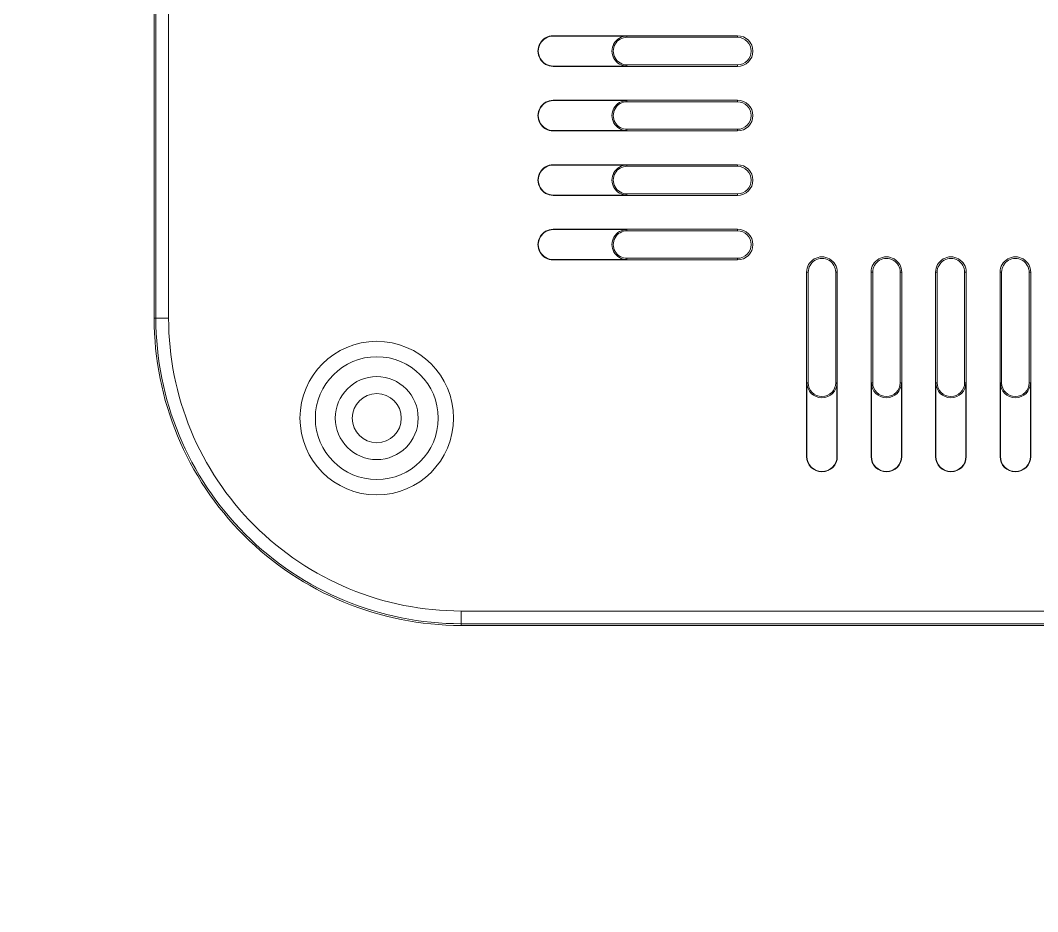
# Model space of a CAD drawing. Header units: millimetres. Extents: x -672 to 672, y -225 to 223.
# Drawn here: x -95.6 to -29.3, y 15.4 to 73.4 of the extents above; entities that cross this region are included whole.
import ezdxf

# ---------------------------------------------------------------- set-up
doc = ezdxf.new("R2010")
doc.units = ezdxf.units.MM
doc.header["$MEASUREMENT"] = 0
doc.layers.add('layer 1', color=7, linetype='Continuous')

msp = doc.modelspace()

# ---------------------------------------------------------------- linework, layer by layer
at = {"layer": 'layer 1', "lineweight": 40}
msp.add_open_spline([(123.1599, 207.75), (123.1599, 207.75), (-161.8401, 207.75), (-161.8401, 207.75), (-161.8401, 207.75), (-161.8401, -207.75), (-161.8401, -207.75), (-161.8401, -207.75), (123.1599, -207.75), (123.1599, -207.75), (123.1599, -207.75), (123.1599, 207.75), (123.1599, 207.75)], degree=3, knots=[0, 0, 0, 0, 0.25, 0.25, 0.25, 0.5, 0.5, 0.5, 0.75, 0.75, 0.75, 1, 1, 1, 1], dxfattribs=at)
at = {"layer": 'layer 1', "lineweight": 9}
for points in [[(-86.8578, 54.0449), (-86.8578, 54.0449), (-86.8578, 114.0449), (-86.8578, 114.0449)], [(-86.746, 114.0449), (-86.746, 114.0449), (-86.746, 54.0449), (-86.746, 54.0449)], [(-85.9181, 114.0449), (-85.9181, 114.0449), (-85.9181, 54.0449), (-85.9181, 54.0449)], [(-60.8578, 72.4449), (-60.8578, 72.4449), (-48.8578, 72.4449), (-48.8578, 72.4449)], [(-56.0578, 72.424), (-56.0578, 72.424), (-60.8578, 72.424), (-60.8578, 72.424)], [(-48.8578, 72.3401), (-48.8578, 72.3401), (-56.0578, 72.3401), (-56.0578, 72.3401)], [(-60.8578, 70.4659), (-60.8578, 70.4659), (-56.0578, 70.4659), (-56.0578, 70.4659)], [(-48.8578, 70.4449), (-48.8578, 70.4449), (-60.8578, 70.4449), (-60.8578, 70.4449)], [(-56.0578, 70.5497), (-56.0578, 70.5497), (-48.8578, 70.5497), (-48.8578, 70.5497)], [(-60.8578, 68.2449), (-60.8578, 68.2449), (-48.8578, 68.2449), (-48.8578, 68.2449)], [(-56.0578, 68.224), (-56.0578, 68.224), (-60.8578, 68.224), (-60.8578, 68.224)], [(-48.8578, 68.1401), (-48.8578, 68.1401), (-56.0578, 68.1401), (-56.0578, 68.1401)], [(-56.0578, 66.3497), (-56.0578, 66.3497), (-48.8578, 66.3497), (-48.8578, 66.3497)], [(-60.8578, 66.2659), (-60.8578, 66.2659), (-56.0578, 66.2659), (-56.0578, 66.2659)], [(-48.8578, 66.2449), (-48.8578, 66.2449), (-60.8578, 66.2449), (-60.8578, 66.2449)], [(-60.8578, 64.0449), (-60.8578, 64.0449), (-48.8578, 64.0449), (-48.8578, 64.0449)], [(-56.0578, 64.024), (-56.0578, 64.024), (-60.8578, 64.024), (-60.8578, 64.024)], [(-48.8578, 63.9401), (-48.8578, 63.9401), (-56.0578, 63.9401), (-56.0578, 63.9401)], [(-60.8578, 62.0659), (-60.8578, 62.0659), (-56.0578, 62.0659), (-56.0578, 62.0659)], [(-48.8578, 62.0449), (-48.8578, 62.0449), (-60.8578, 62.0449), (-60.8578, 62.0449)], [(-56.0578, 62.1497), (-56.0578, 62.1497), (-48.8578, 62.1497), (-48.8578, 62.1497)], [(-60.8578, 59.8449), (-60.8578, 59.8449), (-48.8578, 59.8449), (-48.8578, 59.8449)], [(-56.0578, 59.824), (-56.0578, 59.824), (-60.8578, 59.824), (-60.8578, 59.824)], [(-48.8578, 59.7401), (-48.8578, 59.7401), (-56.0578, 59.7401), (-56.0578, 59.7401)], [(-60.8578, 57.8659), (-60.8578, 57.8659), (-56.0578, 57.8659), (-56.0578, 57.8659)], [(-48.8578, 57.8449), (-48.8578, 57.8449), (-60.8578, 57.8449), (-60.8578, 57.8449)], [(-56.0578, 57.9497), (-56.0578, 57.9497), (-48.8578, 57.9497), (-48.8578, 57.9497)], [(-44.3578, 45.0449), (-44.3578, 45.0449), (-44.3578, 57.0449), (-44.3578, 57.0449)], [(-44.253, 57.0449), (-44.253, 57.0449), (-44.253, 49.8449), (-44.253, 49.8449)], [(-42.4626, 49.8449), (-42.4626, 49.8449), (-42.4626, 57.0449), (-42.4626, 57.0449)], [(-42.3578, 57.0449), (-42.3578, 57.0449), (-42.3578, 45.0449), (-42.3578, 45.0449)], [(-40.1578, 45.0449), (-40.1578, 45.0449), (-40.1578, 57.0449), (-40.1578, 57.0449)], [(-40.053, 57.0449), (-40.053, 57.0449), (-40.053, 49.8449), (-40.053, 49.8449)], [(-38.2626, 49.8449), (-38.2626, 49.8449), (-38.2626, 57.0449), (-38.2626, 57.0449)], [(-38.1578, 57.0449), (-38.1578, 57.0449), (-38.1578, 45.0449), (-38.1578, 45.0449)], [(-35.9578, 45.0449), (-35.9578, 45.0449), (-35.9578, 57.0449), (-35.9578, 57.0449)], [(-35.853, 57.0449), (-35.853, 57.0449), (-35.853, 49.8449), (-35.853, 49.8449)], [(-34.0626, 49.8449), (-34.0626, 49.8449), (-34.0626, 57.0449), (-34.0626, 57.0449)], [(-33.9578, 57.0449), (-33.9578, 57.0449), (-33.9578, 45.0449), (-33.9578, 45.0449)], [(-31.7578, 45.0449), (-31.7578, 45.0449), (-31.7578, 57.0449), (-31.7578, 57.0449)], [(-31.653, 57.0449), (-31.653, 57.0449), (-31.653, 49.8449), (-31.653, 49.8449)], [(-29.8626, 49.8449), (-29.8626, 49.8449), (-29.8626, 57.0449), (-29.8626, 57.0449)], [(-29.7578, 57.0449), (-29.7578, 57.0449), (-29.7578, 45.0449), (-29.7578, 45.0449)], [(-44.3368, 49.8449), (-44.3368, 49.8449), (-44.3368, 45.0449), (-44.3368, 45.0449)], [(-42.3788, 45.0449), (-42.3788, 45.0449), (-42.3788, 49.8449), (-42.3788, 49.8449)], [(-40.1368, 49.8449), (-40.1368, 49.8449), (-40.1368, 45.0449), (-40.1368, 45.0449)], [(-38.1788, 45.0449), (-38.1788, 45.0449), (-38.1788, 49.8449), (-38.1788, 49.8449)], [(-35.9368, 49.8449), (-35.9368, 49.8449), (-35.9368, 45.0449), (-35.9368, 45.0449)], [(-33.9788, 45.0449), (-33.9788, 45.0449), (-33.9788, 49.8449), (-33.9788, 49.8449)], [(-31.7368, 49.8449), (-31.7368, 49.8449), (-31.7368, 45.0449), (-31.7368, 45.0449)], [(-29.7788, 45.0449), (-29.7788, 45.0449), (-29.7788, 49.8449), (-29.7788, 49.8449)], [(-66.8578, 34.9846), (-66.8578, 34.9846), (43.1422, 34.9846), (43.1422, 34.9846)], [(-66.8578, 34.1567), (-66.8578, 34.1567), (43.1422, 34.1567), (43.1422, 34.1567)], [(43.1422, 34.0449), (43.1422, 34.0449), (-66.8578, 34.0449), (-66.8578, 34.0449)]]:
    msp.add_open_spline(points, degree=3, dxfattribs=at)
for points, knots in [([(-60.8578, 72.4449), (-61.2151, 72.4449), (-61.5452, 72.2543), (-61.7238, 71.9449), (-61.9025, 71.6355), (-61.9025, 71.2543), (-61.7238, 70.9449), (-61.5452, 70.6355), (-61.2151, 70.4449), (-60.8578, 70.4449)], [0, 0, 0, 0, 0.3333333, 0.3333333, 0.3333333, 0.6666667, 0.6666667, 0.6666667, 1, 1, 1, 1]), ([(-60.8578, 72.424), (-61.2076, 72.424), (-61.5308, 72.2374), (-61.7057, 71.9344), (-61.8806, 71.6315), (-61.8806, 71.2583), (-61.7057, 70.9554), (-61.5308, 70.6525), (-61.2076, 70.4659), (-60.8578, 70.4659)], [0, 0, 0, 0, 0.3333333, 0.3333333, 0.3333333, 0.6666667, 0.6666667, 0.6666667, 1, 1, 1, 1]), ([(-56.0578, 72.424), (-56.4076, 72.424), (-56.7308, 72.2374), (-56.9057, 71.9344), (-57.0806, 71.6315), (-57.0806, 71.2583), (-56.9057, 70.9554), (-56.7308, 70.6525), (-56.4076, 70.4659), (-56.0578, 70.4659)], [0, 0, 0, 0, 0.3333333, 0.3333333, 0.3333333, 0.6666667, 0.6666667, 0.6666667, 1, 1, 1, 1]), ([(-56.0578, 72.3401), (-56.3776, 72.3401), (-56.6731, 72.1695), (-56.8331, 71.8925), (-56.993, 71.6155), (-56.993, 71.2743), (-56.8331, 70.9973), (-56.6731, 70.7204), (-56.3776, 70.5497), (-56.0578, 70.5497)], [0, 0, 0, 0, 0.3333333, 0.3333333, 0.3333333, 0.6666667, 0.6666667, 0.6666667, 1, 1, 1, 1]), ([(-48.8578, 70.4449), (-48.3055, 70.4449), (-47.8578, 70.8926), (-47.8578, 71.4449), (-47.8578, 71.9972), (-48.3055, 72.4449), (-48.8578, 72.4449)], [0, 0, 0, 0, 0.5, 0.5, 0.5, 1, 1, 1, 1]), ([(-48.8578, 70.5497), (-48.3634, 70.5497), (-47.9626, 70.9505), (-47.9626, 71.4449), (-47.9626, 71.9393), (-48.3634, 72.3401), (-48.8578, 72.3401)], [0, 0, 0, 0, 0.5, 0.5, 0.5, 1, 1, 1, 1]), ([(-60.8578, 68.2449), (-61.2151, 68.2449), (-61.5452, 68.0543), (-61.7238, 67.7449), (-61.9025, 67.4355), (-61.9025, 67.0543), (-61.7238, 66.7449), (-61.5452, 66.4355), (-61.2151, 66.2449), (-60.8578, 66.2449)], [0, 0, 0, 0, 0.3333333, 0.3333333, 0.3333333, 0.6666667, 0.6666667, 0.6666667, 1, 1, 1, 1]), ([(-60.8578, 68.224), (-61.2076, 68.224), (-61.5308, 68.0374), (-61.7057, 67.7344), (-61.8806, 67.4315), (-61.8806, 67.0583), (-61.7057, 66.7554), (-61.5308, 66.4525), (-61.2076, 66.2659), (-60.8578, 66.2659)], [0, 0, 0, 0, 0.3333333, 0.3333333, 0.3333333, 0.6666667, 0.6666667, 0.6666667, 1, 1, 1, 1]), ([(-56.0578, 68.224), (-56.4076, 68.224), (-56.7308, 68.0374), (-56.9057, 67.7344), (-57.0806, 67.4315), (-57.0806, 67.0583), (-56.9057, 66.7554), (-56.7308, 66.4525), (-56.4076, 66.2659), (-56.0578, 66.2659)], [0, 0, 0, 0, 0.3333333, 0.3333333, 0.3333333, 0.6666667, 0.6666667, 0.6666667, 1, 1, 1, 1]), ([(-56.0578, 68.1401), (-56.3776, 68.1401), (-56.6731, 67.9695), (-56.8331, 67.6925), (-56.993, 67.4155), (-56.993, 67.0743), (-56.8331, 66.7973), (-56.6731, 66.5204), (-56.3776, 66.3497), (-56.0578, 66.3497)], [0, 0, 0, 0, 0.3333333, 0.3333333, 0.3333333, 0.6666667, 0.6666667, 0.6666667, 1, 1, 1, 1]), ([(-48.8578, 66.2449), (-48.3055, 66.2449), (-47.8578, 66.6926), (-47.8578, 67.2449), (-47.8578, 67.7972), (-48.3055, 68.2449), (-48.8578, 68.2449)], [0, 0, 0, 0, 0.5, 0.5, 0.5, 1, 1, 1, 1]), ([(-48.8578, 66.3497), (-48.3634, 66.3497), (-47.9626, 66.7505), (-47.9626, 67.2449), (-47.9626, 67.7393), (-48.3634, 68.1401), (-48.8578, 68.1401)], [0, 0, 0, 0, 0.5, 0.5, 0.5, 1, 1, 1, 1]), ([(-60.8578, 64.0449), (-61.2151, 64.0449), (-61.5452, 63.8543), (-61.7238, 63.5449), (-61.9025, 63.2355), (-61.9025, 62.8543), (-61.7238, 62.5449), (-61.5452, 62.2355), (-61.2151, 62.0449), (-60.8578, 62.0449)], [0, 0, 0, 0, 0.3333333, 0.3333333, 0.3333333, 0.6666667, 0.6666667, 0.6666667, 1, 1, 1, 1]), ([(-60.8578, 64.024), (-61.2076, 64.024), (-61.5308, 63.8374), (-61.7057, 63.5344), (-61.8806, 63.2315), (-61.8806, 62.8583), (-61.7057, 62.5554), (-61.5308, 62.2525), (-61.2076, 62.0659), (-60.8578, 62.0659)], [0, 0, 0, 0, 0.3333333, 0.3333333, 0.3333333, 0.6666667, 0.6666667, 0.6666667, 1, 1, 1, 1]), ([(-56.0578, 64.024), (-56.4076, 64.024), (-56.7308, 63.8374), (-56.9057, 63.5344), (-57.0806, 63.2315), (-57.0806, 62.8583), (-56.9057, 62.5554), (-56.7308, 62.2525), (-56.4076, 62.0659), (-56.0578, 62.0659)], [0, 0, 0, 0, 0.3333333, 0.3333333, 0.3333333, 0.6666667, 0.6666667, 0.6666667, 1, 1, 1, 1]), ([(-56.0578, 63.9401), (-56.3776, 63.9401), (-56.6731, 63.7695), (-56.8331, 63.4925), (-56.993, 63.2155), (-56.993, 62.8743), (-56.8331, 62.5973), (-56.6731, 62.3204), (-56.3776, 62.1497), (-56.0578, 62.1497)], [0, 0, 0, 0, 0.3333333, 0.3333333, 0.3333333, 0.6666667, 0.6666667, 0.6666667, 1, 1, 1, 1]), ([(-48.8578, 62.0449), (-48.3055, 62.0449), (-47.8578, 62.4926), (-47.8578, 63.0449), (-47.8578, 63.5972), (-48.3055, 64.0449), (-48.8578, 64.0449)], [0, 0, 0, 0, 0.5, 0.5, 0.5, 1, 1, 1, 1]), ([(-48.8578, 62.1497), (-48.3634, 62.1497), (-47.9626, 62.5505), (-47.9626, 63.0449), (-47.9626, 63.5393), (-48.3634, 63.9401), (-48.8578, 63.9401)], [0, 0, 0, 0, 0.5, 0.5, 0.5, 1, 1, 1, 1]), ([(-60.8578, 59.8449), (-61.2151, 59.8449), (-61.5452, 59.6543), (-61.7238, 59.3449), (-61.9025, 59.0355), (-61.9025, 58.6543), (-61.7238, 58.3449), (-61.5452, 58.0355), (-61.2151, 57.8449), (-60.8578, 57.8449)], [0, 0, 0, 0, 0.3333333, 0.3333333, 0.3333333, 0.6666667, 0.6666667, 0.6666667, 1, 1, 1, 1]), ([(-60.8578, 59.824), (-61.2076, 59.824), (-61.5308, 59.6374), (-61.7057, 59.3344), (-61.8806, 59.0315), (-61.8806, 58.6583), (-61.7057, 58.3554), (-61.5308, 58.0525), (-61.2076, 57.8659), (-60.8578, 57.8659)], [0, 0, 0, 0, 0.3333333, 0.3333333, 0.3333333, 0.6666667, 0.6666667, 0.6666667, 1, 1, 1, 1]), ([(-56.0578, 59.824), (-56.4076, 59.824), (-56.7308, 59.6374), (-56.9057, 59.3344), (-57.0806, 59.0315), (-57.0806, 58.6583), (-56.9057, 58.3554), (-56.7308, 58.0525), (-56.4076, 57.8659), (-56.0578, 57.8659)], [0, 0, 0, 0, 0.3333333, 0.3333333, 0.3333333, 0.6666667, 0.6666667, 0.6666667, 1, 1, 1, 1]), ([(-56.0578, 59.7401), (-56.3776, 59.7401), (-56.6731, 59.5695), (-56.8331, 59.2925), (-56.993, 59.0155), (-56.993, 58.6743), (-56.8331, 58.3973), (-56.6731, 58.1204), (-56.3776, 57.9497), (-56.0578, 57.9497)], [0, 0, 0, 0, 0.3333333, 0.3333333, 0.3333333, 0.6666667, 0.6666667, 0.6666667, 1, 1, 1, 1]), ([(-48.8578, 57.8449), (-48.3055, 57.8449), (-47.8578, 58.2926), (-47.8578, 58.8449), (-47.8578, 59.3972), (-48.3055, 59.8449), (-48.8578, 59.8449)], [0, 0, 0, 0, 0.5, 0.5, 0.5, 1, 1, 1, 1]), ([(-48.8578, 57.9497), (-48.3634, 57.9497), (-47.9626, 58.3505), (-47.9626, 58.8449), (-47.9626, 59.3393), (-48.3634, 59.7401), (-48.8578, 59.7401)], [0, 0, 0, 0, 0.5, 0.5, 0.5, 1, 1, 1, 1]), ([(-42.3578, 57.0449), (-42.3578, 57.4022), (-42.5484, 57.7323), (-42.8578, 57.9109), (-43.1672, 58.0896), (-43.5484, 58.0896), (-43.8578, 57.9109), (-44.1672, 57.7323), (-44.3578, 57.4022), (-44.3578, 57.0449)], [0, 0, 0, 0, 0.3333333, 0.3333333, 0.3333333, 0.6666667, 0.6666667, 0.6666667, 1, 1, 1, 1]), ([(-42.4626, 57.0449), (-42.4626, 57.3647), (-42.6332, 57.6603), (-42.9102, 57.8202), (-43.1872, 57.9801), (-43.5284, 57.9801), (-43.8054, 57.8202), (-44.0824, 57.6603), (-44.253, 57.3647), (-44.253, 57.0449)], [0, 0, 0, 0, 0.3333333, 0.3333333, 0.3333333, 0.6666667, 0.6666667, 0.6666667, 1, 1, 1, 1]), ([(-38.1578, 57.0449), (-38.1578, 57.4022), (-38.3484, 57.7323), (-38.6578, 57.9109), (-38.9672, 58.0896), (-39.3484, 58.0896), (-39.6578, 57.9109), (-39.9672, 57.7323), (-40.1578, 57.4022), (-40.1578, 57.0449)], [0, 0, 0, 0, 0.3333333, 0.3333333, 0.3333333, 0.6666667, 0.6666667, 0.6666667, 1, 1, 1, 1]), ([(-38.2626, 57.0449), (-38.2626, 57.3647), (-38.4332, 57.6603), (-38.7102, 57.8202), (-38.9872, 57.9801), (-39.3284, 57.9801), (-39.6054, 57.8202), (-39.8824, 57.6603), (-40.053, 57.3647), (-40.053, 57.0449)], [0, 0, 0, 0, 0.3333333, 0.3333333, 0.3333333, 0.6666667, 0.6666667, 0.6666667, 1, 1, 1, 1]), ([(-33.9578, 57.0449), (-33.9578, 57.4022), (-34.1484, 57.7323), (-34.4578, 57.9109), (-34.7672, 58.0896), (-35.1484, 58.0896), (-35.4578, 57.9109), (-35.7672, 57.7323), (-35.9578, 57.4022), (-35.9578, 57.0449)], [0, 0, 0, 0, 0.3333333, 0.3333333, 0.3333333, 0.6666667, 0.6666667, 0.6666667, 1, 1, 1, 1]), ([(-34.0626, 57.0449), (-34.0626, 57.3647), (-34.2332, 57.6603), (-34.5102, 57.8202), (-34.7872, 57.9801), (-35.1284, 57.9801), (-35.4054, 57.8202), (-35.6824, 57.6603), (-35.853, 57.3647), (-35.853, 57.0449)], [0, 0, 0, 0, 0.3333333, 0.3333333, 0.3333333, 0.6666667, 0.6666667, 0.6666667, 1, 1, 1, 1]), ([(-29.7578, 57.0449), (-29.7578, 57.4022), (-29.9484, 57.7323), (-30.2578, 57.9109), (-30.5672, 58.0896), (-30.9484, 58.0896), (-31.2578, 57.9109), (-31.5672, 57.7323), (-31.7578, 57.4022), (-31.7578, 57.0449)], [0, 0, 0, 0, 0.3333333, 0.3333333, 0.3333333, 0.6666667, 0.6666667, 0.6666667, 1, 1, 1, 1]), ([(-29.8626, 57.0449), (-29.8626, 57.3647), (-30.0332, 57.6603), (-30.3102, 57.8202), (-30.5872, 57.9801), (-30.9284, 57.9801), (-31.2054, 57.8202), (-31.4824, 57.6603), (-31.653, 57.3647), (-31.653, 57.0449)], [0, 0, 0, 0, 0.3333333, 0.3333333, 0.3333333, 0.6666667, 0.6666667, 0.6666667, 1, 1, 1, 1]), ([(-68.4578, -48.9807), (-68.4578, -46.8268), (-70.2039, -45.0807), (-72.3578, -45.0807), (-74.5117, -45.0807), (-76.2578, -46.8268), (-76.2578, -48.9807), (-76.2578, -51.1346), (-74.5117, -52.8807), (-72.3578, -52.8807), (-70.2039, -52.8807), (-68.4578, -51.1347), (-68.4578, -48.9808), (-68.4578, 54.4064), (-68.4578, -152.3679), (-68.4578, -48.9807)], [0, 0, 0, 0, 0.25, 0.25, 0.25, 0.5, 0.5, 0.5, 0.75, 0.75, 0.75, 1, 1, 1, 1.0001, 1.0001, 1.0001, 1.0001]), ([(-86.8578, 54.0449), (-86.8578, 48.7406), (-84.7507, 43.6535), (-80.9999, 39.9028), (-77.2492, 36.1521), (-72.1621, 34.0449), (-66.8578, 34.0449)], [0, 0, 0, 0, 0.5, 0.5, 0.5, 1, 1, 1, 1]), ([(-86.746, 54.0449), (-86.746, 48.7702), (-84.6507, 43.7116), (-80.9209, 39.9818), (-77.1911, 36.252), (-72.1325, 34.1567), (-66.8578, 34.1567)], [0, 0, 0, 0, 0.5, 0.5, 0.5, 1, 1, 1, 1]), ([(-85.9181, 54.0449), (-85.9181, 48.9898), (-83.91, 44.1417), (-80.3355, 40.5672), (-76.761, 36.9927), (-71.9129, 34.9846), (-66.8578, 34.9846)], [0, 0, 0, 0, 0.5, 0.5, 0.5, 1, 1, 1, 1]), ([(-67.3578, 47.5449), (-67.3578, 50.3063), (-69.5964, 52.5449), (-72.3578, 52.5449), (-75.1192, 52.5449), (-77.3578, 50.3064), (-77.3578, 47.5449), (-77.3578, 44.7835), (-75.1192, 42.5449), (-72.3578, 42.5449), (-69.5964, 42.5449), (-67.3578, 44.7835), (-67.3578, 47.5449)], [0, 0, 0, 0, 0.25, 0.25, 0.25, 0.5, 0.5, 0.5, 0.75, 0.75, 0.75, 1, 1, 1, 1]), ([(-68.3578, 47.5449), (-68.3578, 49.7541), (-70.1487, 51.5449), (-72.3578, 51.5449), (-74.5669, 51.5449), (-76.3578, 49.7541), (-76.3578, 47.5449), (-76.3578, 45.3358), (-74.567, 43.5449), (-72.3578, 43.5449), (-70.1487, 43.5449), (-68.3578, 45.3358), (-68.3578, 47.5449)], [0, 0, 0, 0, 0.25, 0.25, 0.25, 0.5, 0.5, 0.5, 0.75, 0.75, 0.75, 1, 1, 1, 1]), ([(-69.6578, 47.5449), (-69.6578, 49.0361), (-70.8666, 50.2449), (-72.3578, 50.2449), (-73.849, 50.2449), (-75.0578, 49.0361), (-75.0578, 47.5449), (-75.0578, 46.0538), (-73.849, 44.8449), (-72.3578, 44.8449), (-70.8666, 44.8449), (-69.6578, 46.0537), (-69.6578, 47.5449)], [0, 0, 0, 0, 0.25, 0.25, 0.25, 0.5, 0.5, 0.5, 0.75, 0.75, 0.75, 1, 1, 1, 1]), ([(-44.3368, 49.8449), (-44.3368, 49.3042), (-43.8985, 48.8659), (-43.3578, 48.8659), (-42.8171, 48.8659), (-42.3788, 49.3042), (-42.3788, 49.8449)], [0, 0, 0, 0, 0.5, 0.5, 0.5, 1, 1, 1, 1]), ([(-44.253, 49.8449), (-44.253, 49.3505), (-43.8522, 48.9497), (-43.3578, 48.9497), (-42.8634, 48.9497), (-42.4626, 49.3505), (-42.4626, 49.8449)], [0, 0, 0, 0, 0.5, 0.5, 0.5, 1, 1, 1, 1]), ([(-40.1368, 49.8449), (-40.1368, 49.3042), (-39.6985, 48.8659), (-39.1578, 48.8659), (-38.6171, 48.8659), (-38.1788, 49.3042), (-38.1788, 49.8449)], [0, 0, 0, 0, 0.5, 0.5, 0.5, 1, 1, 1, 1]), ([(-40.053, 49.8449), (-40.053, 49.3505), (-39.6522, 48.9497), (-39.1578, 48.9497), (-38.6634, 48.9497), (-38.2626, 49.3505), (-38.2626, 49.8449)], [0, 0, 0, 0, 0.5, 0.5, 0.5, 1, 1, 1, 1]), ([(-35.9368, 49.8449), (-35.9368, 49.3042), (-35.4985, 48.8659), (-34.9578, 48.8659), (-34.4171, 48.8659), (-33.9788, 49.3042), (-33.9788, 49.8449)], [0, 0, 0, 0, 0.5, 0.5, 0.5, 1, 1, 1, 1]), ([(-35.853, 49.8449), (-35.853, 49.3505), (-35.4522, 48.9497), (-34.9578, 48.9497), (-34.4634, 48.9497), (-34.0626, 49.3505), (-34.0626, 49.8449)], [0, 0, 0, 0, 0.5, 0.5, 0.5, 1, 1, 1, 1]), ([(-31.7368, 49.8449), (-31.7368, 49.3042), (-31.2985, 48.8659), (-30.7578, 48.8659), (-30.2171, 48.8659), (-29.7788, 49.3042), (-29.7788, 49.8449)], [0, 0, 0, 0, 0.5, 0.5, 0.5, 1, 1, 1, 1]), ([(-31.653, 49.8449), (-31.653, 49.3505), (-31.2522, 48.9497), (-30.7578, 48.9497), (-30.2634, 48.9497), (-29.8626, 49.3505), (-29.8626, 49.8449)], [0, 0, 0, 0, 0.5, 0.5, 0.5, 1, 1, 1, 1]), ([(-70.7578, 47.5449), (-70.7578, 48.4286), (-71.4741, 49.1449), (-72.3578, 49.1449), (-73.2415, 49.1449), (-73.9578, 48.4286), (-73.9578, 47.5449), (-73.9578, 46.6613), (-73.2415, 45.9449), (-72.3578, 45.9449), (-71.4742, 45.9449), (-70.7578, 46.6613), (-70.7578, 47.5449)], [0, 0, 0, 0, 0.25, 0.25, 0.25, 0.5, 0.5, 0.5, 0.75, 0.75, 0.75, 1, 1, 1, 1]), ([(-44.3578, 45.0449), (-44.3578, 44.4926), (-43.9101, 44.0449), (-43.3578, 44.0449), (-42.8055, 44.0449), (-42.3578, 44.4926), (-42.3578, 45.0449)], [0, 0, 0, 0, 0.5, 0.5, 0.5, 1, 1, 1, 1]), ([(-44.3368, 45.0449), (-44.3368, 44.5042), (-43.8985, 44.0659), (-43.3578, 44.0659), (-42.8171, 44.0659), (-42.3788, 44.5042), (-42.3788, 45.0449)], [0, 0, 0, 0, 0.5, 0.5, 0.5, 1, 1, 1, 1]), ([(-40.1578, 45.0449), (-40.1578, 44.4926), (-39.7101, 44.0449), (-39.1578, 44.0449), (-38.6055, 44.0449), (-38.1578, 44.4926), (-38.1578, 45.0449)], [0, 0, 0, 0, 0.5, 0.5, 0.5, 1, 1, 1, 1]), ([(-40.1368, 45.0449), (-40.1368, 44.5042), (-39.6985, 44.0659), (-39.1578, 44.0659), (-38.6171, 44.0659), (-38.1788, 44.5042), (-38.1788, 45.0449)], [0, 0, 0, 0, 0.5, 0.5, 0.5, 1, 1, 1, 1]), ([(-35.9578, 45.0449), (-35.9578, 44.4926), (-35.5101, 44.0449), (-34.9578, 44.0449), (-34.4055, 44.0449), (-33.9578, 44.4926), (-33.9578, 45.0449)], [0, 0, 0, 0, 0.5, 0.5, 0.5, 1, 1, 1, 1]), ([(-35.9368, 45.0449), (-35.9368, 44.5042), (-35.4985, 44.0659), (-34.9578, 44.0659), (-34.4171, 44.0659), (-33.9788, 44.5042), (-33.9788, 45.0449)], [0, 0, 0, 0, 0.5, 0.5, 0.5, 1, 1, 1, 1]), ([(-31.7578, 45.0449), (-31.7578, 44.4926), (-31.3101, 44.0449), (-30.7578, 44.0449), (-30.2055, 44.0449), (-29.7578, 44.4926), (-29.7578, 45.0449)], [0, 0, 0, 0, 0.5, 0.5, 0.5, 1, 1, 1, 1]), ([(-31.7368, 45.0449), (-31.7368, 44.5042), (-31.2985, 44.0659), (-30.7578, 44.0659), (-30.2171, 44.0659), (-29.7788, 44.5042), (-29.7788, 45.0449)], [0, 0, 0, 0, 0.5, 0.5, 0.5, 1, 1, 1, 1])]:
    msp.add_open_spline(points, degree=3, knots=knots, dxfattribs=at)
at = {"layer": 'layer 1', "color": 9, "lineweight": 9}
for points in [[(-60.8578, 72.4449), (-60.8578, 72.4449), (-60.8578, 72.424), (-60.8578, 72.424)], [(-56.0578, 72.424), (-56.0578, 72.424), (-56.0578, 72.3401), (-56.0578, 72.3401)], [(-48.8578, 72.4449), (-48.8578, 72.4449), (-48.8578, 72.3401), (-48.8578, 72.3401)], [(-60.8578, 70.4449), (-60.8578, 70.4449), (-60.8578, 70.4659), (-60.8578, 70.4659)], [(-56.0578, 70.4659), (-56.0578, 70.4659), (-56.0578, 70.5497), (-56.0578, 70.5497)], [(-48.8578, 70.4449), (-48.8578, 70.4449), (-48.8578, 70.5497), (-48.8578, 70.5497)], [(-60.8578, 68.2449), (-60.8578, 68.2449), (-60.8578, 68.224), (-60.8578, 68.224)], [(-56.0578, 68.224), (-56.0578, 68.224), (-56.0578, 68.1401), (-56.0578, 68.1401)], [(-48.8578, 68.2449), (-48.8578, 68.2449), (-48.8578, 68.1401), (-48.8578, 68.1401)], [(-56.0578, 66.2659), (-56.0578, 66.2659), (-56.0578, 66.3497), (-56.0578, 66.3497)], [(-48.8578, 66.2449), (-48.8578, 66.2449), (-48.8578, 66.3497), (-48.8578, 66.3497)], [(-60.8578, 66.2449), (-60.8578, 66.2449), (-60.8578, 66.2659), (-60.8578, 66.2659)], [(-60.8578, 64.0449), (-60.8578, 64.0449), (-60.8578, 64.024), (-60.8578, 64.024)], [(-56.0578, 64.024), (-56.0578, 64.024), (-56.0578, 63.9401), (-56.0578, 63.9401)], [(-48.8578, 64.0449), (-48.8578, 64.0449), (-48.8578, 63.9401), (-48.8578, 63.9401)], [(-60.8578, 62.0449), (-60.8578, 62.0449), (-60.8578, 62.0659), (-60.8578, 62.0659)], [(-56.0578, 62.0659), (-56.0578, 62.0659), (-56.0578, 62.1497), (-56.0578, 62.1497)], [(-48.8578, 62.0449), (-48.8578, 62.0449), (-48.8578, 62.1497), (-48.8578, 62.1497)], [(-60.8578, 59.8449), (-60.8578, 59.8449), (-60.8578, 59.824), (-60.8578, 59.824)], [(-56.0578, 59.824), (-56.0578, 59.824), (-56.0578, 59.7401), (-56.0578, 59.7401)], [(-48.8578, 59.8449), (-48.8578, 59.8449), (-48.8578, 59.7401), (-48.8578, 59.7401)], [(-60.8578, 57.8449), (-60.8578, 57.8449), (-60.8578, 57.8659), (-60.8578, 57.8659)], [(-56.0578, 57.8659), (-56.0578, 57.8659), (-56.0578, 57.9497), (-56.0578, 57.9497)], [(-48.8578, 57.8449), (-48.8578, 57.8449), (-48.8578, 57.9497), (-48.8578, 57.9497)], [(-44.3578, 57.0449), (-44.3578, 57.0449), (-44.253, 57.0449), (-44.253, 57.0449)], [(-42.3578, 57.0449), (-42.3578, 57.0449), (-42.4626, 57.0449), (-42.4626, 57.0449)], [(-40.1578, 57.0449), (-40.1578, 57.0449), (-40.053, 57.0449), (-40.053, 57.0449)], [(-38.1578, 57.0449), (-38.1578, 57.0449), (-38.2626, 57.0449), (-38.2626, 57.0449)], [(-35.9578, 57.0449), (-35.9578, 57.0449), (-35.853, 57.0449), (-35.853, 57.0449)], [(-33.9578, 57.0449), (-33.9578, 57.0449), (-34.0626, 57.0449), (-34.0626, 57.0449)], [(-31.7578, 57.0449), (-31.7578, 57.0449), (-31.653, 57.0449), (-31.653, 57.0449)], [(-29.7578, 57.0449), (-29.7578, 57.0449), (-29.8626, 57.0449), (-29.8626, 57.0449)], [(-86.8578, 54.0449), (-86.8578, 54.0449), (-85.9181, 54.0449), (-85.9181, 54.0449)], [(-44.3368, 49.8449), (-44.3368, 49.8449), (-44.253, 49.8449), (-44.253, 49.8449)], [(-42.3788, 49.8449), (-42.3788, 49.8449), (-42.4626, 49.8449), (-42.4626, 49.8449)], [(-40.1368, 49.8449), (-40.1368, 49.8449), (-40.053, 49.8449), (-40.053, 49.8449)], [(-38.1788, 49.8449), (-38.1788, 49.8449), (-38.2626, 49.8449), (-38.2626, 49.8449)], [(-35.9368, 49.8449), (-35.9368, 49.8449), (-35.853, 49.8449), (-35.853, 49.8449)], [(-33.9788, 49.8449), (-33.9788, 49.8449), (-34.0626, 49.8449), (-34.0626, 49.8449)], [(-31.7368, 49.8449), (-31.7368, 49.8449), (-31.653, 49.8449), (-31.653, 49.8449)], [(-29.7788, 49.8449), (-29.7788, 49.8449), (-29.8626, 49.8449), (-29.8626, 49.8449)], [(-44.3578, 45.0449), (-44.3578, 45.0449), (-44.3368, 45.0449), (-44.3368, 45.0449)], [(-42.3578, 45.0449), (-42.3578, 45.0449), (-42.3788, 45.0449), (-42.3788, 45.0449)], [(-40.1578, 45.0449), (-40.1578, 45.0449), (-40.1368, 45.0449), (-40.1368, 45.0449)], [(-38.1578, 45.0449), (-38.1578, 45.0449), (-38.1788, 45.0449), (-38.1788, 45.0449)], [(-35.9578, 45.0449), (-35.9578, 45.0449), (-35.9368, 45.0449), (-35.9368, 45.0449)], [(-33.9578, 45.0449), (-33.9578, 45.0449), (-33.9788, 45.0449), (-33.9788, 45.0449)], [(-31.7578, 45.0449), (-31.7578, 45.0449), (-31.7368, 45.0449), (-31.7368, 45.0449)], [(-29.7578, 45.0449), (-29.7578, 45.0449), (-29.7788, 45.0449), (-29.7788, 45.0449)], [(-66.8578, 34.0449), (-66.8578, 34.0449), (-66.8578, 34.9846), (-66.8578, 34.9846)]]:
    msp.add_open_spline(points, degree=3, dxfattribs=at)

doc.saveas('drawing.dxf')
